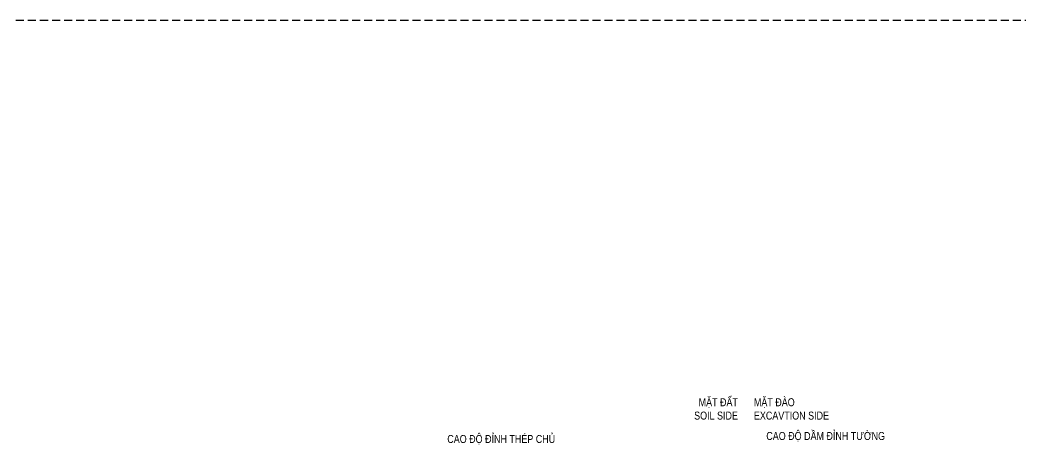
# Model space of a CAD drawing. Header units: millimetres. Extents: x 2611025 to 4139346, y -89870 to 101087.
# Drawn here: x 3142581 to 3180046, y 1896 to 17806 of the extents above; entities that cross this region are included whole.
import ezdxf
from ezdxf.enums import TextEntityAlignment as Align

# ---------------------------------------------------------------- set-up
doc = ezdxf.new("R2010")
doc.units = ezdxf.units.MM
doc.header["$LTSCALE"] = 1200
doc.linetypes.add('HIDDEN', pattern=[0.375, 0.25, -0.125])
for name, color, linetype, lineweight in [('LEADER', 8, 'Continuous', 9), ('TCHI', 4, 'HIDDEN', 30), ('TEXTVN', 2, 'Continuous', 20)]:
    doc.layers.add(name, color=color, linetype=linetype, lineweight=lineweight)
doc.styles.add('DB_Arial', font='arial.ttf', dxfattribs={"width": 0.8})

msp = doc.modelspace()

# ---------------------------------------------------------------- linework, layer by layer
at = {"layer": 'LEADER', "lineweight": 20}
for points in [[(3166977.7, 2645.6, 0, 150, 0), (3167477.7, 2645.6, 0, 0, 0), (3169477.7, 2645.6, 0, 0, 0)], [(3172577.7, 2645.6, 0, 150, 0), (3172077.7, 2645.6, 0, 0, 0), (3170077.7, 2645.6, 0, 0, 0)]]:
    msp.add_lwpolyline(points, format="xyseb", dxfattribs=at)
at = {"layer": 'TCHI'}
msp.add_lwpolyline([(3123530.3, 17806.3), (3340199.8, 17806.3), (3340199.8, -78017.7), (3123530.3, -78017.7)], close=True, dxfattribs=at)

# ---------------------------------------------------------------- texts
at = {"layer": 'TEXTVN', "style": 'DB_Arial', "width": 0.8}
for s, p in [('MẶT ĐẤT', (3169477.7, 3345.6)), ('SOIL SIDE', (3169477.7, 2845.6))]:
    msp.add_text(s, height=300, dxfattribs=at).set_placement(p, align=Align.RIGHT)
for s, p in [('MẶT ĐÀO', (3170077.7, 3345.6)), ('EXCAVTION SIDE', (3170077.7, 2845.6)), ('CAO ĐỘ ĐỈNH THÉP CHỦ', (3158589.6, 1970)), ('CAO ĐỘ DẦM ĐỈNH TƯỜNG', (3170541.5, 2082.8))]:
    msp.add_text(s, height=300, dxfattribs=at).set_placement(p)

doc.saveas('drawing.dxf')
